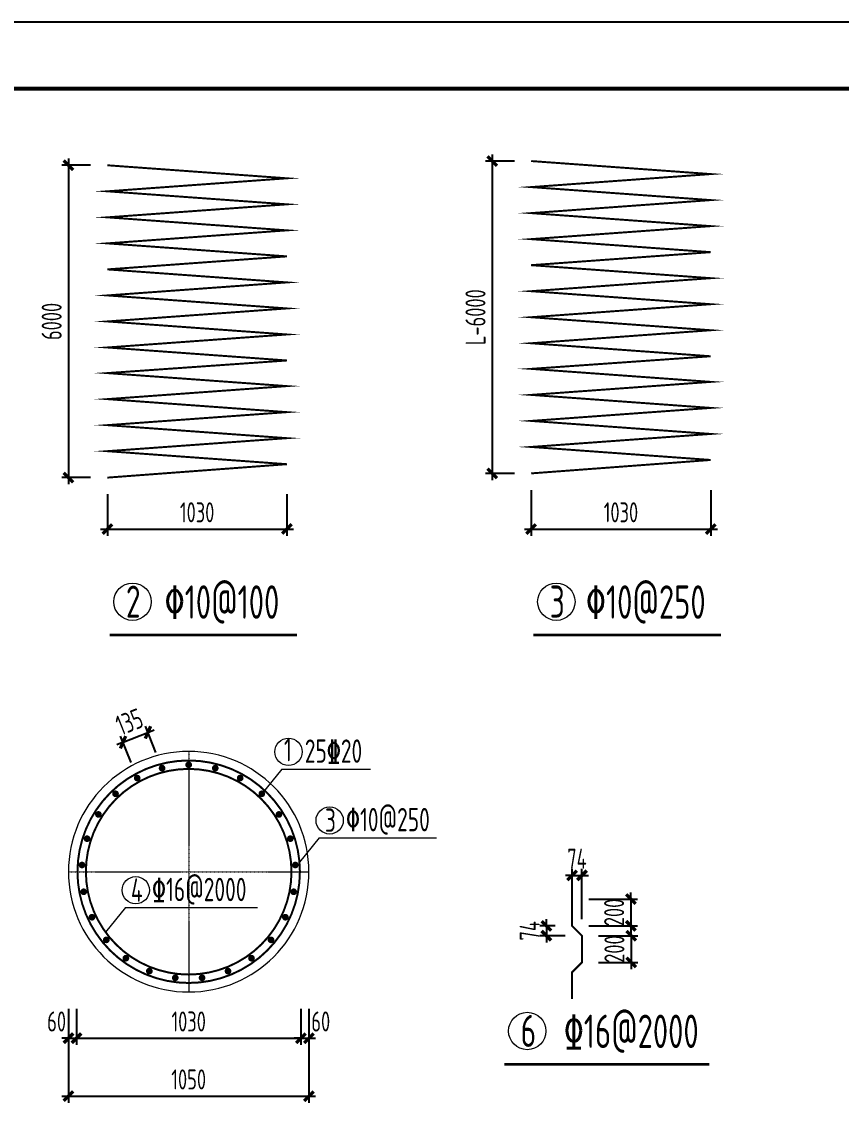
# Model space of a CAD drawing. Extents: x -2876908 to 633791, y -1383861 to 872234.
# Drawn here: x -497251 to -435924, y -780749 to -698933 of the extents above; entities that cross this region are included whole.
import ezdxf
from ezdxf.enums import TextEntityAlignment as Align

# ---------------------------------------------------------------- set-up
doc = ezdxf.new("R2010")
doc.units = 0
doc.header["$LTSCALE"] = 5
doc.header["$MEASUREMENT"] = 0
doc.linetypes.add('CENTER', pattern=[2, 1.25, -0.25, 0.25, -0.25])
doc.layers.get('0').update_dxf_attribs({"linetype": 'CONTINUOUS', "lineweight": 25})
doc.layers.get('DEFPOINTS').update_dxf_attribs({"color": 35, "linetype": 'CONTINUOUS', "lineweight": 13})
for name, color, linetype, lineweight in [('1粗实线', 1, 'CONTINUOUS', 30), ('6文本', 7, 'CONTINUOUS', 15), ('AXIS_DE', 253, 'CENTER', 0), ('COLU_DE', 7, 'CONTINUOUS', 0), ('COLU_DE_REIND', 1, 'CONTINUOUS', 0), ('DIM', 3, 'CONTINUOUS', 0), ('HFZT', 5, 'CONTINUOUS', 15), ('TEXT', 7, 'CONTINUOUS', 0)]:
    doc.layers.add(name, color=color, linetype=linetype, lineweight=lineweight)
doc.layers.add('M_Dim', color=3, linetype='CONTINUOUS')
doc.styles.add('TSSD_Dimension', font='tssdeng.shx', dxfattribs={"width": 0.7, "bigfont": 'hztxt.shx'})
doc.styles.add('TSSD_Label', font='tssdeng.shx', dxfattribs={"width": 0.7, "bigfont": 'hztxt.shx'})
doc.styles.add('TSSD_NORM', font='tssdeng.shx', dxfattribs={"width": 0.7, "bigfont": 'hztxt.shx'})
doc.dimstyles.new('TSSD_100_100', dxfattribs={"dimtxt": 300, "dimasz": 100, "dimexe": 100, "dimexo": 250, "dimgap": 100, "dimtad": 1, "dimdec": 0, "dimzin": 0, "dimdsep": 46, "dimtxsty": 'TSSD_Dimension', "dimblk": 'ARCHTICK', "dimblk1": 'ARCHTICK', "dimblk2": 'ARCHTICK', "dimcen": 0, "dimdle": 100, "dimclrt": 7, "dimadec": 0, "dimazin": 0, "dimtfac": 1, "dimtdec": 0, "dimtix": 1, "dimtmove": 2, "dimatfit": 3, "dimfxl": 1, "dimtolj": 1, "dimtzin": 0, "dimarcsym": 0})

# ---------------------------------------------------------------- blocks, each defined once
blk = doc.blocks.new('施工设计图框')
at = {"color": 7, "linetype": 'Continuous'}
blk.add_lwpolyline([(-395.5, -13.5), (-395.5, 283.5), (24.5, 283.5), (24.5, -13.5), (-395.5, -13.5)], dxfattribs=at)
at = {"layer": '1粗实线', "color": 7, "linetype": 'Continuous', "const_width": 0.6}
blk.add_lwpolyline([(-370.5, -3.5), (-370.5, 273.5), (14.5, 273.5), (14.5, -3.5), (-370.5, -3.5)], dxfattribs=at)
at = {"layer": 'HFZT', "color": 2, "style": 'TSSD_NORM', "width": 0.7}
for tag, height, p in [('比例尺', 2.5, (7.25, 17.5)), ('图号', 2.5, (-20.49, 3.5)), ('日期', 2.5, (7.25, 3.5)), ('图名', 4, (-76.24, 0.75))]:
    blk.add_attdef(tag, text='', height=height, dxfattribs=at).set_placement(p, align=Align.MIDDLE)
blk = doc.blocks.new('_ArchTick')
at = {"color": 0, "linetype": 'ByBlock', "const_width": 0.5}
blk.add_lwpolyline([(-0.71, -0.71), (0.71, 0.71)], dxfattribs=at)
blk = doc.blocks.new('*D909')
at = {"layer": 'DEFPOINTS', "color": 0, "transparency": 16777216}
for p in [(-490852, -709666), (-493768, -733040), (-490852, -733040)]:
    blk.add_point(p, dxfattribs=at)
at = {"layer": 'DIM', "color": 0, "lineweight": -2, "transparency": 16777216}
for p, q in [((-493768, -709166), (-493768, -733540)), ((-492102, -709666), (-494268, -709666)), ((-492102, -733040), (-494268, -733040))]:
    blk.add_line(p, q, dxfattribs=at)
at = {"layer": 'DIM', "color": 0, "lineweight": -2, "transparency": 16777216, "xscale": 500, "yscale": 500, "zscale": 500}
for p, rotation in [((-493768, -709666), 90), ((-493768, -733040), 270)]:
    blk.add_blockref('_ArchTick', p, dxfattribs=dict(at, rotation=rotation))
at = {"layer": 'DIM', "color": 7, "transparency": 16777216, "insert": (-495018, -721353), "char_height": 1500, "attachment_point": 5, "rotation": 90, "style": 'TSSD_Dimension'}
blk.add_mtext('\\A1;6000', dxfattribs=at)
blk = doc.blocks.new('*D910')
at = {"layer": 'DEFPOINTS', "color": 0, "transparency": 16777216}
for p in [(-490852, -733040), (-477412, -733035), (-477412, -736887)]:
    blk.add_point(p, dxfattribs=at)
at = {"layer": 'DIM', "color": 0, "lineweight": -2, "transparency": 16777216}
for p, q in [((-490852, -734290), (-490852, -737387)), ((-477412, -734285), (-477412, -737387)), ((-491352, -736887), (-476912, -736887))]:
    blk.add_line(p, q, dxfattribs=at)
at = {"layer": 'DIM', "color": 0, "lineweight": -2, "transparency": 16777216, "xscale": 500, "yscale": 500, "zscale": 500, "rotation": 180}
blk.add_blockref('_ArchTick', (-490852, -736887), dxfattribs=at)
at = {"layer": 'DIM', "color": 0, "lineweight": -2, "transparency": 16777216, "xscale": 500, "yscale": 500, "zscale": 500}
blk.add_blockref('_ArchTick', (-477412, -736887), dxfattribs=at)
at = {"layer": 'DIM', "color": 7, "transparency": 16777216, "insert": (-484132, -735637), "char_height": 1500, "attachment_point": 5, "style": 'TSSD_Dimension'}
blk.add_mtext('\\A1;1030', dxfattribs=at)
blk = doc.blocks.new('*D911')
at = {"layer": 'DEFPOINTS', "color": 0, "transparency": 16777216}
for p in [(-459127, -709349), (-462044, -732723), (-459127, -732723)]:
    blk.add_point(p, dxfattribs=at)
at = {"layer": 'DIM', "color": 0, "lineweight": -2, "transparency": 16777216}
for p, q in [((-460377, -709349), (-462544, -709349)), ((-462044, -708849), (-462044, -733223)), ((-460377, -732723), (-462544, -732723))]:
    blk.add_line(p, q, dxfattribs=at)
at = {"layer": 'DIM', "color": 0, "lineweight": -2, "transparency": 16777216, "xscale": 500, "yscale": 500, "zscale": 500}
for p, rotation in [((-462044, -709349), 90), ((-462044, -732723), 270)]:
    blk.add_blockref('_ArchTick', p, dxfattribs=dict(at, rotation=rotation))
at = {"layer": 'DIM', "color": 7, "transparency": 16777216, "insert": (-463294, -721036), "char_height": 1500, "attachment_point": 5, "rotation": 90, "style": 'TSSD_Dimension'}
blk.add_mtext('\\A1;L-6000', dxfattribs=at)
blk = doc.blocks.new('*D912')
at = {"layer": 'DEFPOINTS', "color": 0, "transparency": 16777216}
for p in [(-459127, -732723), (-445687, -732719), (-445687, -736887)]:
    blk.add_point(p, dxfattribs=at)
at = {"layer": 'DIM', "color": 0, "lineweight": -2, "transparency": 16777216}
for p, q in [((-459127, -733973), (-459127, -737387)), ((-445687, -733969), (-445687, -737387)), ((-459627, -736887), (-445187, -736887))]:
    blk.add_line(p, q, dxfattribs=at)
at = {"layer": 'DIM', "color": 0, "lineweight": -2, "transparency": 16777216, "xscale": 500, "yscale": 500, "zscale": 500, "rotation": 180}
blk.add_blockref('_ArchTick', (-459127, -736887), dxfattribs=at)
at = {"layer": 'DIM', "color": 0, "lineweight": -2, "transparency": 16777216, "xscale": 500, "yscale": 500, "zscale": 500}
blk.add_blockref('_ArchTick', (-445687, -736887), dxfattribs=at)
at = {"layer": 'DIM', "color": 7, "transparency": 16777216, "insert": (-452407, -735637), "char_height": 1500, "attachment_point": 5, "style": 'TSSD_Dimension'}
blk.add_mtext('\\A1;1030', dxfattribs=at)
blk = doc.blocks.new('*D926')
at = {"layer": 'DEFPOINTS', "color": 0, "transparency": 16777216}
for p in [(-493764, -771533), (-493164, -771533), (-493164, -774992)]:
    blk.add_point(p, dxfattribs=at)
at = {"layer": 'DIM', "color": 0, "lineweight": -2, "transparency": 16777216}
for p, q in [((-493764, -772783), (-493764, -775492)), ((-493164, -772783), (-493164, -775492)), ((-493764, -774992), (-494264, -774992)), ((-493764, -774992), (-493164, -774992)), ((-493164, -774992), (-492664, -774992))]:
    blk.add_line(p, q, dxfattribs=at)
at = {"layer": 'DIM', "color": 0, "lineweight": -2, "transparency": 16777216, "xscale": 500, "yscale": 500, "zscale": 500}
blk.add_blockref('_ArchTick', (-493764, -774992), dxfattribs=at)
at = {"layer": 'DIM', "color": 0, "lineweight": -2, "transparency": 16777216, "xscale": 500, "yscale": 500, "zscale": 500, "rotation": 180}
blk.add_blockref('_ArchTick', (-493164, -774992), dxfattribs=at)
at = {"layer": 'DIM', "color": 7, "transparency": 16777216, "insert": (-494650, -773742), "char_height": 1500, "attachment_point": 5, "style": 'TSSD_Dimension'}
blk.add_mtext('\\A1;60', dxfattribs=at)
blk = doc.blocks.new('*D927')
at = {"layer": 'DEFPOINTS', "color": 0, "transparency": 16777216}
for p in [(-493164, -771533), (-476364, -771533), (-476364, -774992)]:
    blk.add_point(p, dxfattribs=at)
at = {"layer": 'DIM', "color": 0, "lineweight": -2, "transparency": 16777216}
for p, q in [((-493164, -772783), (-493164, -775492)), ((-476364, -772783), (-476364, -775492)), ((-493664, -774992), (-475864, -774992))]:
    blk.add_line(p, q, dxfattribs=at)
at = {"layer": 'DIM', "color": 0, "lineweight": -2, "transparency": 16777216, "xscale": 500, "yscale": 500, "zscale": 500, "rotation": 180}
blk.add_blockref('_ArchTick', (-493164, -774992), dxfattribs=at)
at = {"layer": 'DIM', "color": 0, "lineweight": -2, "transparency": 16777216, "xscale": 500, "yscale": 500, "zscale": 500}
blk.add_blockref('_ArchTick', (-476364, -774992), dxfattribs=at)
at = {"layer": 'DIM', "color": 7, "transparency": 16777216, "insert": (-484764, -773742), "char_height": 1500, "attachment_point": 5, "style": 'TSSD_Dimension'}
blk.add_mtext('\\A1;1030', dxfattribs=at)
blk = doc.blocks.new('*D928')
at = {"layer": 'DEFPOINTS', "color": 0, "transparency": 16777216}
for p in [(-476364, -771533), (-475764, -771533), (-475764, -774992)]:
    blk.add_point(p, dxfattribs=at)
at = {"layer": 'DIM', "color": 0, "lineweight": -2, "transparency": 16777216}
for p, q in [((-476364, -772783), (-476364, -775492)), ((-475764, -772783), (-475764, -775492)), ((-476364, -774992), (-476864, -774992)), ((-476364, -774992), (-475764, -774992)), ((-475764, -774992), (-475264, -774992))]:
    blk.add_line(p, q, dxfattribs=at)
at = {"layer": 'DIM', "color": 0, "lineweight": -2, "transparency": 16777216, "xscale": 500, "yscale": 500, "zscale": 500}
blk.add_blockref('_ArchTick', (-476364, -774992), dxfattribs=at)
at = {"layer": 'DIM', "color": 0, "lineweight": -2, "transparency": 16777216, "xscale": 500, "yscale": 500, "zscale": 500, "rotation": 180}
blk.add_blockref('_ArchTick', (-475764, -774992), dxfattribs=at)
at = {"layer": 'DIM', "color": 7, "transparency": 16777216, "insert": (-474877, -773742), "char_height": 1500, "attachment_point": 5, "style": 'TSSD_Dimension'}
blk.add_mtext('\\A1;60', dxfattribs=at)
blk = doc.blocks.new('*D929')
at = {"layer": 'DEFPOINTS', "color": 0, "transparency": 16777216}
for p in [(-493764, -771533), (-475764, -771533), (-475764, -779329)]:
    blk.add_point(p, dxfattribs=at)
at = {"layer": 'DIM', "color": 0, "lineweight": -2, "transparency": 16777216}
for p, q in [((-493764, -772783), (-493764, -779829)), ((-475764, -772783), (-475764, -779829)), ((-494264, -779329), (-475264, -779329))]:
    blk.add_line(p, q, dxfattribs=at)
at = {"layer": 'DIM', "color": 0, "lineweight": -2, "transparency": 16777216, "xscale": 500, "yscale": 500, "zscale": 500, "rotation": 180}
blk.add_blockref('_ArchTick', (-493764, -779329), dxfattribs=at)
at = {"layer": 'DIM', "color": 0, "lineweight": -2, "transparency": 16777216, "xscale": 500, "yscale": 500, "zscale": 500}
blk.add_blockref('_ArchTick', (-475764, -779329), dxfattribs=at)
at = {"layer": 'DIM', "color": 7, "transparency": 16777216, "insert": (-484764, -778079), "char_height": 1500, "attachment_point": 5, "style": 'TSSD_Dimension'}
blk.add_mtext('\\A1;1050', dxfattribs=at)
blk = doc.blocks.new('*D930')
at = {"layer": 'DEFPOINTS', "color": 0, "transparency": 16777216}
for p in [(-487814, -752106), (-486753, -754784), (-488618, -755523)]:
    blk.add_point(p, dxfattribs=at)
at = {"layer": 'DIM', "color": 0, "lineweight": -2, "transparency": 16777216}
for p, q in [((-487213, -753622), (-487998, -751641)), ((-489078, -754360), (-489862, -752379)), ((-489678, -752844), (-487814, -752106)), ((-487814, -752106), (-487349, -751922)), ((-489678, -752844), (-490143, -753028))]:
    blk.add_line(p, q, dxfattribs=at)
at = {"layer": 'DIM', "color": 0, "lineweight": -2, "transparency": 16777216, "xscale": 500, "yscale": 500, "zscale": 500}
for p, rotation in [((-487814, -752106), 201.5999999996546), ((-489678, -752844), 21.59999999965462)]:
    blk.add_blockref('_ArchTick', p, dxfattribs=dict(at, rotation=rotation))
at = {"layer": 'DIM', "color": 7, "transparency": 16777216, "insert": (-489206, -751313), "char_height": 1500, "attachment_point": 5, "rotation": 21.6, "style": 'TSSD_Dimension'}
blk.add_mtext('\\A1;135', dxfattribs=at)
blk = doc.blocks.new('*D936')
at = {"layer": 'DEFPOINTS', "color": 0, "transparency": 16777216}
for p in [(-456068, -764582), (-456068, -766582), (-451666, -766582)]:
    blk.add_point(p, dxfattribs=at)
at = {"layer": 'DIM', "color": 0, "lineweight": -2, "transparency": 16777216}
for p, q in [((-451666, -764582), (-451666, -764082)), ((-454818, -764582), (-451166, -764582)), ((-451666, -764582), (-451666, -766582)), ((-454818, -766582), (-451166, -766582)), ((-451666, -766582), (-451666, -767082))]:
    blk.add_line(p, q, dxfattribs=at)
at = {"layer": 'DIM', "color": 0, "lineweight": -2, "transparency": 16777216, "xscale": 500, "yscale": 500, "zscale": 500}
for p, rotation in [((-451666, -764582), 270), ((-451666, -766582), 90)]:
    blk.add_blockref('_ArchTick', p, dxfattribs=dict(at, rotation=rotation))
at = {"layer": 'DIM', "color": 7, "transparency": 16777216, "insert": (-452916, -765582), "char_height": 1500, "attachment_point": 5, "rotation": 90, "style": 'TSSD_Dimension'}
blk.add_mtext('\\A1;200', dxfattribs=at)
blk = doc.blocks.new('*D937')
at = {"layer": 'DEFPOINTS', "color": 0, "transparency": 16777216}
for p in [(-456068, -766582), (-457990, -767322), (-455328, -767322)]:
    blk.add_point(p, dxfattribs=at)
at = {"layer": 'DIM', "color": 0, "lineweight": -2, "transparency": 16777216}
for p, q in [((-457318, -766582), (-458490, -766582)), ((-457990, -766582), (-457990, -766082)), ((-457990, -766582), (-457990, -767322)), ((-456578, -767322), (-458490, -767322)), ((-457990, -767322), (-457990, -767822))]:
    blk.add_line(p, q, dxfattribs=at)
at = {"layer": 'DIM', "color": 0, "lineweight": -2, "transparency": 16777216, "xscale": 500, "yscale": 500, "zscale": 500}
for p, rotation in [((-457990, -766582), 270), ((-457990, -767322), 90)]:
    blk.add_blockref('_ArchTick', p, dxfattribs=dict(at, rotation=rotation))
at = {"layer": 'DIM', "color": 7, "transparency": 16777216, "insert": (-459240, -766952), "char_height": 1500, "attachment_point": 5, "rotation": 90, "style": 'TSSD_Dimension'}
blk.add_mtext('\\A1;74', dxfattribs=at)
blk = doc.blocks.new('*D938')
at = {"layer": 'DEFPOINTS', "color": 0, "transparency": 16777216}
for p in [(-455328, -762808), (-456068, -766582), (-455328, -767322)]:
    blk.add_point(p, dxfattribs=at)
at = {"layer": 'DIM', "color": 0, "lineweight": -2, "transparency": 16777216}
for p, q in [((-456068, -765332), (-456068, -762308)), ((-455328, -766072), (-455328, -762308)), ((-456068, -762808), (-456568, -762808)), ((-456068, -762808), (-455328, -762808)), ((-455328, -762808), (-454828, -762808))]:
    blk.add_line(p, q, dxfattribs=at)
at = {"layer": 'DIM', "color": 0, "lineweight": -2, "transparency": 16777216, "xscale": 500, "yscale": 500, "zscale": 500}
blk.add_blockref('_ArchTick', (-456068, -762808), dxfattribs=at)
at = {"layer": 'DIM', "color": 0, "lineweight": -2, "transparency": 16777216, "xscale": 500, "yscale": 500, "zscale": 500, "rotation": 180}
blk.add_blockref('_ArchTick', (-455328, -762808), dxfattribs=at)
at = {"layer": 'DIM', "color": 7, "transparency": 16777216, "insert": (-455698, -761558), "char_height": 1500, "attachment_point": 5, "style": 'TSSD_Dimension'}
blk.add_mtext('\\A1;74', dxfattribs=at)
blk = doc.blocks.new('*D939')
at = {"layer": 'DEFPOINTS', "color": 0, "transparency": 16777216}
for p in [(-455328, -767322), (-455328, -769322), (-451643, -769322)]:
    blk.add_point(p, dxfattribs=at)
at = {"layer": 'DIM', "color": 0, "lineweight": -2, "transparency": 16777216}
for p, q in [((-454078, -767322), (-451143, -767322)), ((-451643, -767322), (-451643, -766822)), ((-451643, -767322), (-451643, -769322)), ((-454078, -769322), (-451143, -769322)), ((-451643, -769322), (-451643, -769822))]:
    blk.add_line(p, q, dxfattribs=at)
at = {"layer": 'DIM', "color": 0, "lineweight": -2, "transparency": 16777216, "xscale": 500, "yscale": 500, "zscale": 500}
for p, rotation in [((-451643, -767322), 270), ((-451643, -769322), 90)]:
    blk.add_blockref('_ArchTick', p, dxfattribs=dict(at, rotation=rotation))
at = {"layer": 'DIM', "color": 7, "transparency": 16777216, "insert": (-452893, -768322), "char_height": 1500, "attachment_point": 5, "rotation": 90, "style": 'TSSD_Dimension'}
blk.add_mtext('\\A1;200', dxfattribs=at)

msp = doc.modelspace()

# ---------------------------------------------------------------- linework, layer by layer
at = {"color": 1, "linetype": 'ByBlock', "ltscale": 0.1, "const_width": 146.087, "elevation": -2480000}
for points in [[(-459127.275, -709349.308), (-445687.275, -710323.221), (-459127.275, -711297.134), (-445687.275, -712271.047), (-459127.275, -713244.96), (-445687.275, -714218.873), (-459127.275, -715192.786), (-445687.275, -716166.699)], [(-490851.948, -709665.619), (-477411.948, -710639.532), (-490851.948, -711613.445), (-477411.948, -712587.358), (-490851.948, -713561.272), (-477411.948, -714535.185), (-490851.948, -715509.098), (-477411.948, -716483.011)], [(-477411.948, -716483.011), (-490851.948, -717456.924)], [(-445687.275, -716166.699), (-459127.275, -717140.612)], [(-490851.948, -717456.924), (-477411.948, -718430.837), (-490851.948, -719404.75), (-477411.948, -720378.663), (-490851.948, -721352.576), (-477411.948, -722326.489), (-490851.948, -723300.402), (-484608.831, -723752.802)], [(-459127.275, -717140.612), (-445687.275, -718114.526), (-459127.275, -719088.439), (-445687.275, -720062.352), (-459127.275, -721036.265), (-445687.275, -722010.178), (-459127.275, -722984.091), (-452884.158, -723436.491)], [(-484608.831, -723752.802), (-477411.948, -724274.315)], [(-445687.275, -723958.004), (-459127.275, -724901.193), (-445687.275, -725875.106), (-459127.275, -726849.019), (-445687.275, -727822.932), (-459127.275, -728796.845), (-445687.275, -729770.758), (-459127.275, -730744.671), (-445687.275, -731718.585)], [(-452884.158, -723436.491), (-445687.275, -723958.004)], [(-477411.948, -724274.315), (-490851.948, -725217.504), (-477411.948, -726191.417), (-490851.948, -727165.331), (-477411.948, -728139.244), (-490851.948, -729113.157), (-477411.948, -730087.07), (-490851.948, -731060.983), (-477411.948, -732034.896)], [(-477411.948, -732034.896), (-490851.948, -733039.532)], [(-445687.275, -731718.585), (-459127.275, -732723.221)]]:
    msp.add_lwpolyline(points, dxfattribs=at)
at = {"color": 4, "linetype": 'ByBlock', "ltscale": 0.1, "const_width": 250}
for points in [[(-484888.563, -754533.15, 1), (-484638.563, -754533.15, 1)], [(-486874.155, -754815.571, 1), (-486632.009, -754753.398, 1)], [(-482895.117, -754753.398, 1), (-482652.971, -754815.571, 1)], [(-488727.131, -755582.916, 1), (-488508.054, -755462.477, 1)], [(-481019.072, -755462.477, 1), (-480799.995, -755582.916, 1)], [(-490331.061, -756786.969, 1), (-490148.819, -756615.832, 1)], [(-479378.307, -756615.832, 1), (-479196.065, -756786.969, 1)], [(-491585.165, -758352.076, 1), (-491451.208, -758140.995, 1)], [(-478075.918, -758140.995, 1), (-477941.961, -758352.076, 1)], [(-492410.642, -760179.896, 1), (-492333.388, -759942.132, 1)], [(-477193.738, -759942.132, 1), (-477116.484, -760179.896, 1)], [(-492755.626, -762155.579, 1), (-492739.928, -761906.072, 1)], [(-476787.198, -761906.072, 1), (-476771.5, -762155.579, 1)], [(-492598.438, -764154.986, 1), (-492645.284, -763909.414, 1)], [(-476881.842, -763909.414, 1), (-476928.688, -764154.986, 1)], [(-491948.957, -766052.488, 1), (-492055.402, -765826.281, 1)], [(-477471.724, -765826.281, 1), (-477578.169, -766052.488, 1)], [(-490847.991, -767728.856, 1), (-491007.347, -767536.228, 1)], [(-478519.779, -767536.228, 1), (-478679.135, -767728.856, 1)], [(-489364.718, -769078.759, 1), (-489566.972, -768931.813, 1)], [(-479960.154, -768931.813, 1), (-480162.408, -769078.759, 1)], [(-487592.337, -770017.377, 1), (-487824.782, -769925.346, 1)], [(-481702.345, -769925.346, 1), (-481934.789, -770017.377, 1)], [(-485642.215, -770485.734, 1), (-485890.243, -770454.401, 1)], [(-483636.883, -770454.401, 1), (-483884.912, -770485.734, 1)]]:
    msp.add_lwpolyline(points, format="xyb", close=True, dxfattribs=at)
at = {"color": 3, "ltscale": 0.1, "const_width": 150}
msp.add_lwpolyline([(-456067.855, -764581.759), (-456067.855, -766581.759), (-455327.855, -767321.759), (-455327.855, -769321.759), (-456067.855, -770061.759), (-456067.855, -772061.759)], dxfattribs=at)
at = {"layer": 'AXIS_DE', "lineweight": 0, "ltscale": 10}
for p, q in [((-484763.563, -753533.15), (-484763.563, -771533.15)), ((-493763.563, -762533.15), (-475763.563, -762533.15))]:
    msp.add_line(p, q, dxfattribs=at)
at = {"layer": 'COLU_DE', "lineweight": 0, "ltscale": 0.4}
msp.add_lwpolyline([(-493763.563, -762533.15, 1), (-475763.563, -762533.15, 1)], format="xyb", close=True, dxfattribs=at)
at = {"layer": 'COLU_DE_REIND', "lineweight": 0, "ltscale": 0.4, "const_width": 150}
for points in [[(-493088.563, -762533.15, 1), (-476438.563, -762533.15, 1)], [(-492457.935, -762533.15, 1), (-477069.191, -762533.15, 1)]]:
    msp.add_lwpolyline(points, format="xyb", close=True, dxfattribs=at)
at = {"layer": 'M_Dim'}
for points in [[(-490678.944, -744828.004, 200, 200, 0), (-476654.166, -744828.004, 200, 200, 0)], [(-458954.271, -744828.004, 200, 200, 0), (-444929.493, -744828.004, 200, 200, 0)], [(-461131.036, -776952.081, 200, 200, 0), (-445790.1, -776952.081, 200, 200, 0)]]:
    msp.add_lwpolyline(points, format="xyseb", dxfattribs=at)
at = {"layer": 'TEXT', "ltscale": 10}
for p, q in [((-477802.398, -754866.739), (-479287.186, -756701.401)), ((-477802.398, -754866.739), (-471145.304, -754866.739)), ((-474983.773, -759992.397), (-476468.561, -761827.059)), ((-474983.773, -759992.397), (-466211.198, -759992.397)), ((-489503.899, -765220.787), (-490988.688, -767055.449)), ((-489503.899, -765220.787), (-479613.265, -765220.787))]:
    msp.add_line(p, q, dxfattribs=at)
at = {"layer": 'TEXT', "ltscale": 0.1}
for centre, radius in [((-488967.058, -742329.508), 1399.456), ((-457242.386, -742329.508), 1399.456), ((-477294.501, -753564.171), 1020.437), ((-474208.675, -758692.954), 1020.437), ((-488728.801, -763921.345), 1020.437), ((-459419.15, -774453.585), 1399.456)]:
    msp.add_circle(centre, radius, dxfattribs=at)

# ---------------------------------------------------------------- block references
at = {"xscale": 500, "yscale": 500, "zscale": 500}
msp.add_blockref('施工设计图框', (-381851.363, -840682.579), dxfattribs=at)

# ---------------------------------------------------------------- texts
at = {"layer": '6文本', "style": 'TSSD_NORM', "width": 0.7}
for s, p in [('%%13010@100', (-482270.388, -742336.455)), ('%%13010@250', (-450545.716, -742336.455)), ('%%13116@2000', (-451635.919, -774460.532))]:
    msp.add_text(s, height=2500, dxfattribs=at).set_placement(p, align=Align.MIDDLE)
at = {"layer": 'TEXT', "ltscale": 0.1, "style": 'TSSD_Label', "width": 0.7}
for s, height, p in [('2', 2400, (-489461.216, -743518.835)), ('3', 2400, (-457736.543, -743518.835)), ('1', 1750, (-477630.252, -754271.796)), ('25%%13220', 1750, (-476071.663, -754380.724)), ('%%13010@250', 1750, (-472985.836, -759509.507)), ('3', 1750, (-474565.564, -759552.803)), ('4', 1750, (-489085.691, -764781.194)), ('%%13116@2000', 1750, (-487505.963, -764737.897)), ('6', 2400, (-459913.308, -775642.912))]:
    msp.add_text(s, height=height, dxfattribs=at).set_placement(p)

# ---------------------------------------------------------------- dimensions: what is measured, and where the dimension line sits
at = {"layer": 'DIM'}
for base, p1, p2, text, picture, middle in [((-493768.404, -733039.532, -2480000), (-490851.948, -709665.619, -2480000), (-490851.948, -733039.532, -2480000), '6000', '*D909', (-495018.404, -721352.576, -2480000)), ((-462043.731, -732723.221, -2480000), (-459127.275, -709349.308, -2480000), (-459127.275, -732723.221, -2480000), 'L-6000', '*D911', (-463293.731, -721036.265, -2480000))]:
    dim = msp.add_linear_dim(base=base, p1=p1, p2=p2, angle=90, text=text, dimstyle='TSSD_100_100', override={"dimtxt": 1500, "dimasz": 500, "dimexe": 500, "dimexo": 1250, "dimgap": 500, "dimlfac": 0.5, "dimdle": 500}, dxfattribs=at)
    dim.commit()
    dim.dimension.update_dxf_attribs({"geometry": picture, "text_midpoint": middle})
for base, p1, p2, text, override, picture, middle in [((-477411.948, -736886.703, -2480000), (-490851.948, -733039.532, -2480000), (-477411.948, -733034.896, -2480000), '1030', {"dimtxt": 1500, "dimasz": 500, "dimexe": 500, "dimexo": 1250, "dimgap": 500, "dimlfac": 0.5, "dimdle": 500}, '*D910', (-484131.948, -735636.703, -2480000)), ((-445687.275, -736886.703, -2480000), (-459127.275, -732723.221, -2480000), (-445687.275, -732718.585, -2480000), '1030', {"dimtxt": 1500, "dimasz": 500, "dimexe": 500, "dimexo": 1250, "dimgap": 500, "dimlfac": 0.5, "dimdle": 500}, '*D912', (-452407.275, -735636.703, -2480000)), ((-475763.563, -779329.476), (-493763.563, -771533.15), (-475763.563, -771533.15), '1050', {"dimtxt": 1500, "dimasz": 500, "dimexe": 500, "dimexo": 1250, "dimgap": 500, "dimlfac": 0.1, "dimdle": 500}, '*D929', (-484763.563, -778079.476)), ((-476363.563, -774991.955), (-493163.563, -771533.15), (-476363.563, -771533.15), '1030', {"dimtxt": 1500, "dimasz": 500, "dimexe": 500, "dimexo": 1250, "dimgap": 500, "dimlfac": 0.1, "dimdle": 500}, '*D927', (-484763.563, -773741.955))]:
    dim = msp.add_linear_dim(base=base, p1=p1, p2=p2, text=text, dimstyle='TSSD_100_100', override=override, dxfattribs=at)
    dim.commit()
    dim.dimension.update_dxf_attribs({"geometry": picture, "text_midpoint": middle})
dim = msp.add_aligned_dim(p1=(-488617.593, -755522.696), p2=(-486753.082, -754784.485), distance=2880.724, text='135', dimstyle='TSSD_100_100', override={"dimtxt": 1500, "dimasz": 500, "dimexe": 500, "dimexo": 1250, "dimgap": 500, "dimlfac": 0.5, "dimdle": 500}, dxfattribs=at)
dim.commit()
dim.dimension.update_dxf_attribs({"geometry": '*D930', "text_midpoint": (-489205.958, -751312.941)})
dim = msp.add_linear_dim(base=(-455327.855, -762808.339), p1=(-456067.855, -766581.759), p2=(-455327.855, -767321.759), dimstyle='TSSD_100_100', override={"dimtxt": 1500, "dimasz": 500, "dimexe": 500, "dimexo": 1250, "dimgap": 500, "dimlfac": 0.1, "dimdle": 500}, dxfattribs=at)
dim.commit()
dim.dimension.update_dxf_attribs({"geometry": '*D938', "text_midpoint": (-455697.855, -761558.339)})
for base, p1, p2, picture, middle in [((-451665.589, -766581.759), (-456067.855, -764581.759), (-456067.855, -766581.759), '*D936', (-452915.589, -765581.759)), ((-457989.671, -767321.759), (-456067.855, -766581.759), (-455327.855, -767321.759), '*D937', (-459239.671, -766951.759)), ((-451642.626, -769321.759), (-455327.855, -767321.759), (-455327.855, -769321.759), '*D939', (-452892.626, -768321.759))]:
    dim = msp.add_linear_dim(base=base, p1=p1, p2=p2, angle=90, dimstyle='TSSD_100_100', override={"dimtxt": 1500, "dimasz": 500, "dimexe": 500, "dimexo": 1250, "dimgap": 500, "dimlfac": 0.1, "dimdle": 500}, dxfattribs=at)
    dim.commit()
    dim.dimension.update_dxf_attribs({"geometry": picture, "text_midpoint": middle})
for base, p1, p2, picture, middle in [((-493163.563, -774991.955), (-493763.563, -771533.15), (-493163.563, -771533.15), '*D926', (-494650.102, -773741.955)), ((-475763.563, -774991.955), (-476363.563, -771533.15), (-475763.563, -771533.15), '*D928', (-474877.025, -773741.955))]:
    dim = msp.add_linear_dim(base=base, p1=p1, p2=p2, dimstyle='TSSD_100_100', override={"dimtxt": 1500, "dimasz": 500, "dimexe": 500, "dimexo": 1250, "dimgap": 500, "dimlfac": 0.1, "dimdle": 500}, dxfattribs=at)
    dim.commit()
    dim.dimension.update_dxf_attribs({"geometry": picture, "text_midpoint": middle, "dimtype": 160})

doc.saveas('drawing.dxf')
